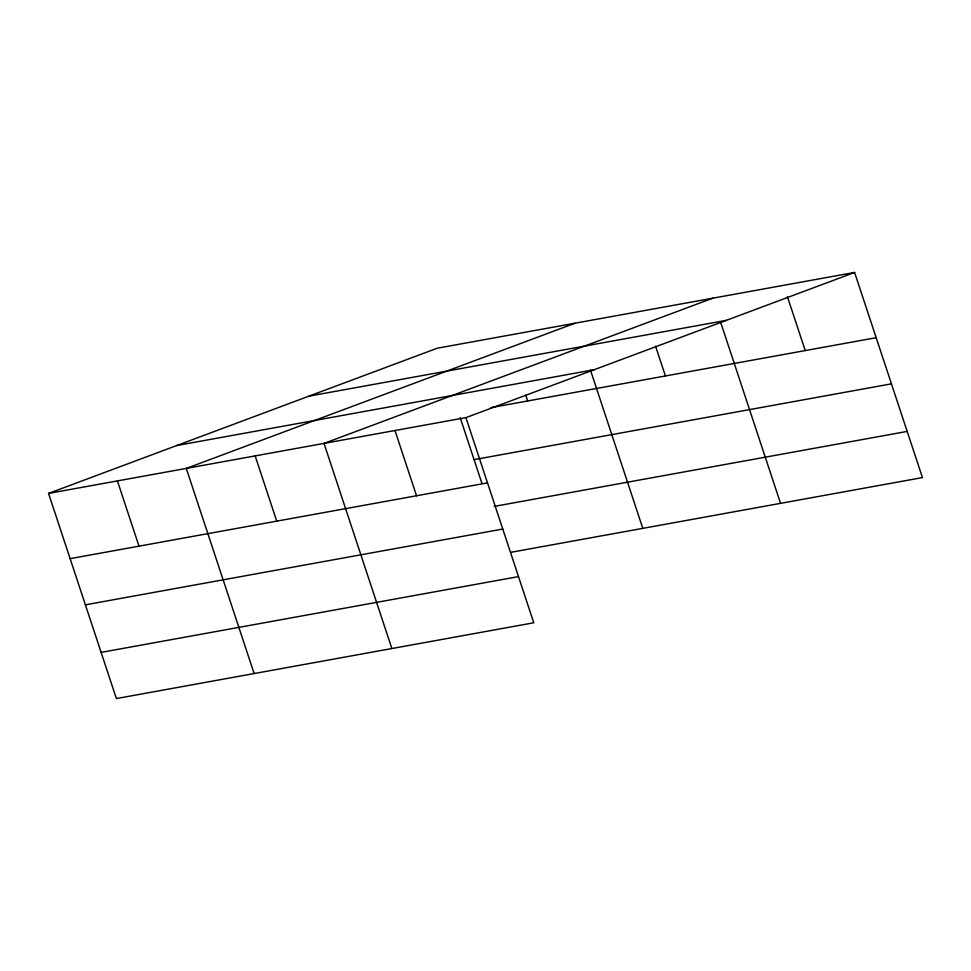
<?xml version="1.0" encoding="UTF-8"?>
<svg xmlns="http://www.w3.org/2000/svg" width="971" height="971" viewBox="0 0 971 971"><rect width="100%" height="100%" fill="white"/><g stroke="black" fill="none" stroke-linecap="round" stroke-linejoin="round"><path stroke-width="1.46" d="M48.55 493.414L465.922 417.627L533.771 622.775L116.399 698.562L48.55 493.414L437.229 348.225L854.601 272.438L922.45 477.586L510.94 552.305M574.966 323.222L186.286 468.41L254.135 673.546M712.702 298.206L324.023 443.395L391.859 648.543M465.922 417.627L854.601 272.438M308.96 396.144L726.344 320.357M176.819 445.507L594.191 369.72M491.047 407.626L876.182 337.69M474.079 459.635L891.451 383.848M70.13 558.665L487.503 482.878M494.203 506.401L907.181 431.415M85.399 604.836L502.772 529.049M101.13 652.391L518.502 576.604M787.408 296.665L805.226 350.567M720.676 322.323L780.538 503.354M655.559 346.174L665.414 375.959M590.441 370.024L642.802 528.358M525.797 395.294L527.678 400.974M460.193 417.676L481.944 483.424M394.979 430.517L416.547 495.768M255.155 455.909L276.735 521.148M117.418 480.912L138.999 546.163"/></g></svg>
